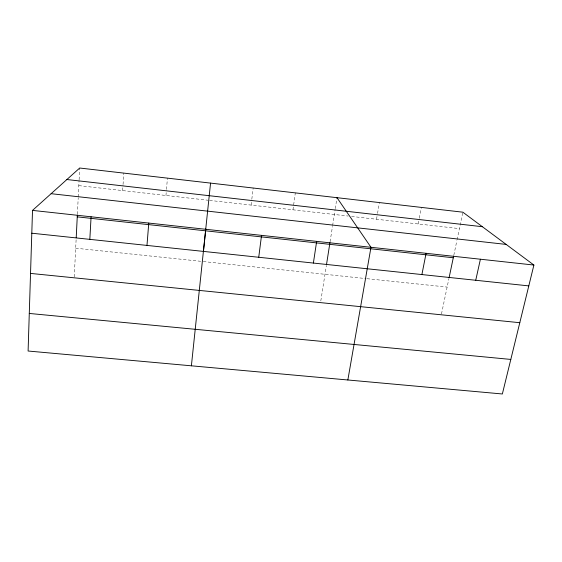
<?xml version="1.0" encoding="UTF-8"?>
<svg xmlns="http://www.w3.org/2000/svg" width="562" height="562" viewBox="0 0 562 562"><rect width="100%" height="100%" fill="white"/><g stroke="black" fill="none" stroke-linecap="round" stroke-linejoin="round"><path stroke-width="0.42" stroke-dasharray="2.81 2.11" d="M74.247 276.989L76.165 238.625M77.387 214.255L78.209 197.775M78.251 196.904L79.066 180.599M79.109 179.763L79.699 168.024M122.635 190.581L122.994 185.341M123.05 184.462L123.823 173.11M165.952 195.471L166.401 190.272M166.471 189.408L167.441 178.14M251.109 205.088L251.727 199.967M251.832 199.117L253.181 188.024M292.964 209.816L295.324 192.878M320.804 300.951L326.325 265.728M330.084 241.765L332.486 226.423M332.62 225.566L335.149 209.443M335.275 208.607L336.989 197.683M376.519 219.25L377.39 214.248M377.538 213.412L379.427 202.573M418.198 223.957L419.154 218.99M419.308 218.161L421.381 207.406M441.486 313.996L448.89 278.703M453.822 255.197L456.885 240.613M457.068 239.756L462.849 212.19M75.687 248.207L200.669 261.281M203.268 261.555L366.157 278.604M367.021 278.696L447.134 287.077M78.821 185.629L207.912 200.213M209.633 200.402L348.124 216.04M351.566 216.433L459.407 228.608"/><path stroke-width="0.84" d="M32.512 210.399L28.1 351.025L502.358 393.976L533.9 265.053L462.849 212.19L79.699 168.024L32.512 210.399L533.9 265.053M76.207 237.754L77.338 215.12M89.829 239.356L91.086 216.784M146.977 245.418L148.768 223.072M191.389 365.813L210.56 183.107M203.472 251.249L205.776 229.078M258.738 257.27L261.534 235.359M313.385 263.058L316.659 241.372M326.459 264.871L329.95 242.615M347.85 379.982L370.976 247.294L336.989 197.683M421.893 274.565L426.101 253.3M449.066 277.867L453.646 256.054M475.74 280.269L480.405 259.223M29.28 313.448L510.809 359.427M30.538 273.413L519.794 322.7M31.802 233.209L528.8 285.896M77.254 216.855L453.288 257.768M51.121 193.693L506.158 244.414M66.892 179.531L482.365 226.711"/></g></svg>
